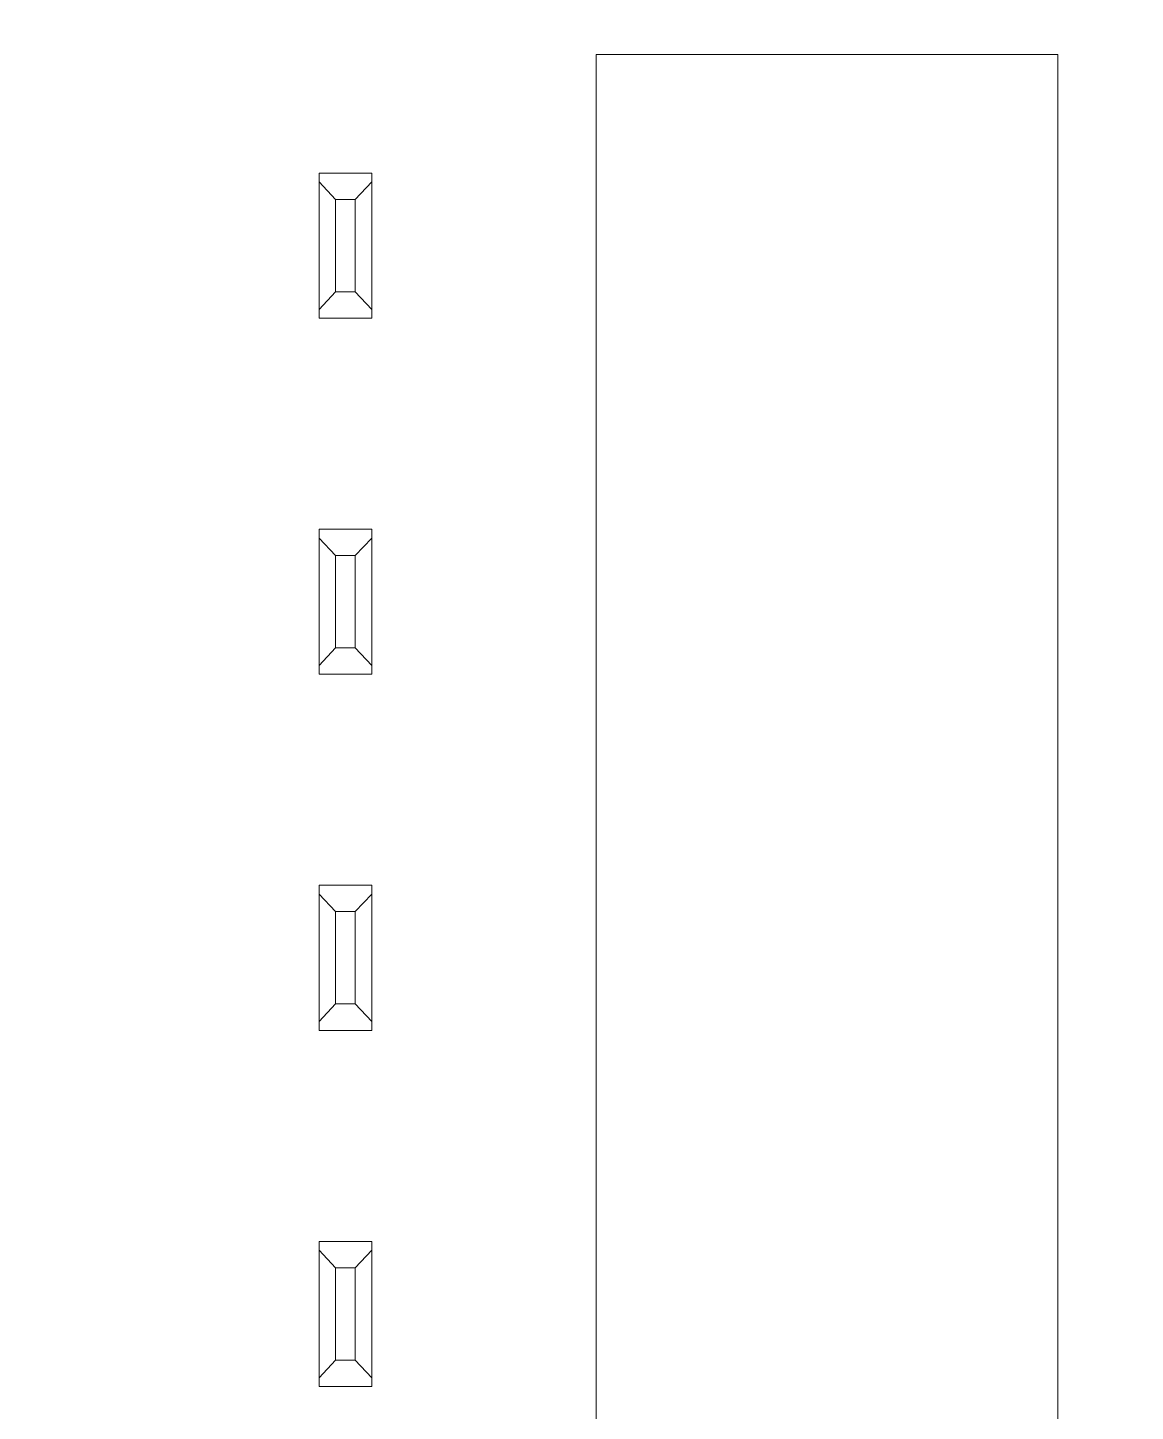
# Model space of a CAD drawing. Header units: millimetres. Extents: x 42151 to 59780, y 37376 to 44547.
# Drawn here: x 48001.11 to 48017.9, y 43277.87 to 43298.85 of the extents above; entities that cross this region are included whole.
import ezdxf

# ---------------------------------------------------------------- set-up
doc = ezdxf.new("R2010")
doc.units = ezdxf.units.MM
doc.set_wipeout_variables(frame=1)
doc.layers.add('000-PI-Oprema', color=30, linetype='Continuous', lineweight=5)
doc.layers.add('SI-ORMAR-Oprema', color=30, linetype='Continuous', lineweight=5)
doc.layers.add('004-PI-DIN Šina', color=3, linetype='Continuous')

# ---------------------------------------------------------------- blocks, each defined once
blk = doc.blocks.new('6ES7521-1BL00-0AB0')
blk.add_wipeout([(-17.4, 69.029), (17.4, 69.029), (17.4, -77.971), (-17.4, -77.971)]).dxf.layer = 'SI-ORMAR-Oprema'
blk.add_wipeout([(-17.4, 69.029), (17.4, 69.029), (17.4, -77.971), (-17.4, -77.971)]).dxf.layer = 'SI-ORMAR-Oprema'
at = {"layer": 'SI-ORMAR-Oprema'}
for p, q in [((-3.5, 49.229), (3.5, 49.229)), ((-3.5, -51.671), (-3.5, 49.229)), ((3.5, 49.229), (3.5, -51.671)), ((-7.7, 47.429), (-6.9, 47.429)), ((-7.7, 47.295), (-7.7, 47.429)), ((-6.9, 47.429), (-6.9, 47.295)), ((-7.7, 45.362), (-7.7, 47.295)), ((-7.45, 47.029), (-7.7, 47.295)), ((-6.9, 47.295), (-7.15, 47.029)), ((-6.9, 47.295), (-6.9, 45.362)), ((-7.45, 47.029), (-7.45, 45.629)), ((-7.15, 47.029), (-7.45, 47.029)), ((-7.15, 45.629), (-7.15, 47.029)), ((-7.7, 45.362), (-7.45, 45.629)), ((-7.45, 45.629), (-7.15, 45.629)), ((-7.15, 45.629), (-6.9, 45.362)), ((-7.7, 45.229), (-7.7, 45.362)), ((-6.9, 45.362), (-6.9, 45.229)), ((-6.9, 45.229), (-7.7, 45.229)), ((-7.7, 42.029), (-6.9, 42.029)), ((-7.7, 41.895), (-7.7, 42.029)), ((-6.9, 42.029), (-6.9, 41.895)), ((-7.7, 39.962), (-7.7, 41.895)), ((-7.45, 41.629), (-7.7, 41.895)), ((-6.9, 41.895), (-7.15, 41.629)), ((-6.9, 41.895), (-6.9, 39.962)), ((-7.45, 41.629), (-7.45, 40.229)), ((-7.15, 41.629), (-7.45, 41.629)), ((-7.15, 40.229), (-7.15, 41.629)), ((-7.7, 39.962), (-7.45, 40.229)), ((-7.45, 40.229), (-7.15, 40.229)), ((-7.15, 40.229), (-6.9, 39.962)), ((-7.7, 39.829), (-7.7, 39.962)), ((-6.9, 39.962), (-6.9, 39.829)), ((-6.9, 39.829), (-7.7, 39.829)), ((-7.7, 36.629), (-6.9, 36.629)), ((-7.7, 36.495), (-7.7, 36.629)), ((-6.9, 36.629), (-6.9, 36.495)), ((-7.7, 34.562), (-7.7, 36.495)), ((-7.45, 36.229), (-7.7, 36.495)), ((-6.9, 36.495), (-7.15, 36.229)), ((-6.9, 36.495), (-6.9, 34.562)), ((-7.15, 36.229), (-7.45, 36.229)), ((-7.45, 36.229), (-7.45, 34.829)), ((-7.15, 34.829), (-7.15, 36.229)), ((-7.7, 34.562), (-7.45, 34.829)), ((-7.45, 34.829), (-7.15, 34.829)), ((-7.15, 34.829), (-6.9, 34.562)), ((-7.7, 34.429), (-7.7, 34.562)), ((-6.9, 34.429), (-7.7, 34.429)), ((-6.9, 34.562), (-6.9, 34.429)), ((-7.7, 31.229), (-6.9, 31.229)), ((-7.7, 31.095), (-7.7, 31.229)), ((-7.45, 30.829), (-7.7, 31.095)), ((-7.7, 29.162), (-7.7, 31.095)), ((-6.9, 31.095), (-7.15, 30.829)), ((-6.9, 31.229), (-6.9, 31.095)), ((-6.9, 31.095), (-6.9, 29.162)), ((-7.15, 30.829), (-7.45, 30.829)), ((-7.45, 30.829), (-7.45, 29.429)), ((-7.15, 29.429), (-7.15, 30.829)), ((-7.7, 29.162), (-7.45, 29.429)), ((-7.45, 29.429), (-7.15, 29.429)), ((-7.15, 29.429), (-6.9, 29.162)), ((-7.7, 29.029), (-7.7, 29.162)), ((-6.9, 29.029), (-7.7, 29.029)), ((-6.9, 29.162), (-6.9, 29.029))]:
    blk.add_line(p, q, dxfattribs=at)
blk = doc.blocks.new('*U117')
at = {"layer": '004-PI-DIN Šina'}
for p, q in [((297.61, 46.968), (-241.3, 46.968)), ((297.61, 45.572), (-241.3, 45.572)), ((297.61, 45.259), (-241.3, 45.259)), ((-241.3, 45.238), (297.61, 45.238))]:
    blk.add_line(p, q, dxfattribs=at)

msp = doc.modelspace()

# ---------------------------------------------------------------- block references
at = {"layer": '000-PI-Oprema'}
msp.add_blockref('*U117', (48098.326, 43246.632), dxfattribs=at)

# ---------------------------------------------------------------- next in the draw order: block references
at = {"layer": '000-PI-Oprema', "ltscale": 0.25}
msp.add_blockref('6ES7521-1BL00-0AB0', (48013.227, 43249.218), dxfattribs=at)

doc.saveas('drawing.dxf')
